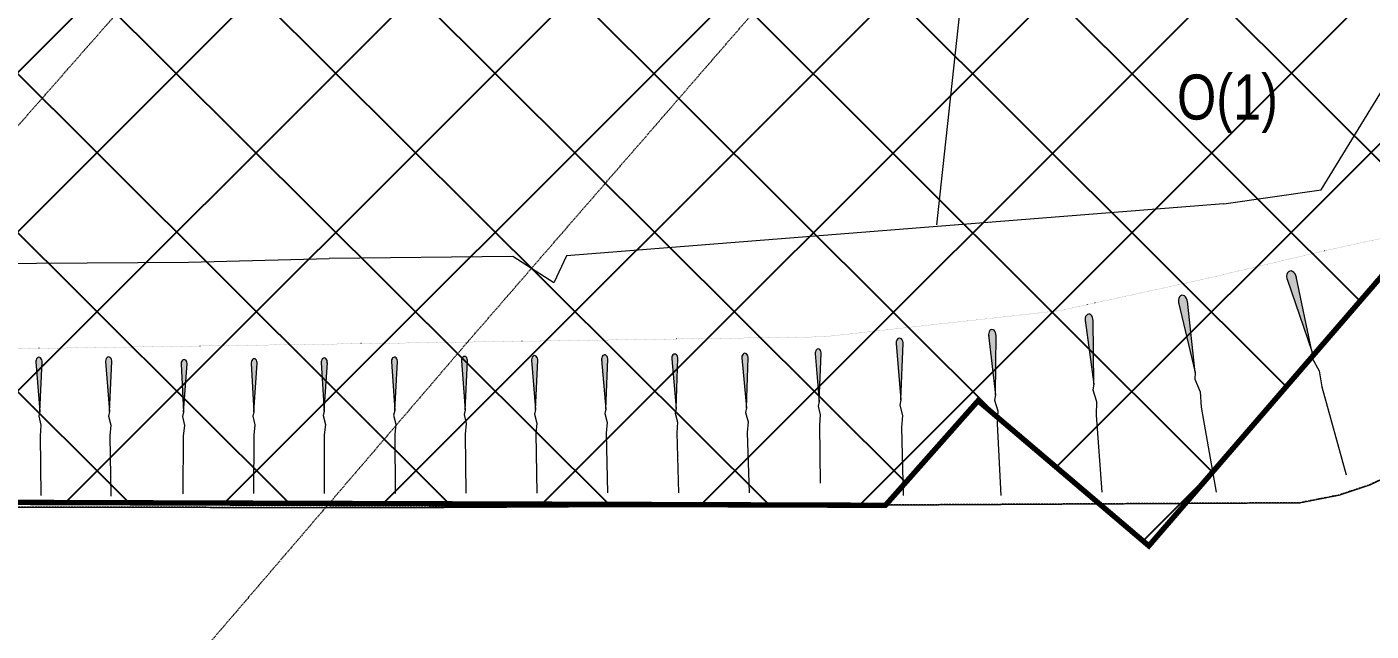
# Model space of a CAD drawing. Header units: millimetres. Extents: x 833924389 to 835767163, y 817400000 to 818811854.
# Drawn here: x 834249586 to 834324035, y 817733574 to 817767072 of the extents above; entities that cross this region are included whole.
import ezdxf

# ---------------------------------------------------------------- set-up
doc = ezdxf.new("R2010")
doc.units = ezdxf.units.MM
doc.header["$LTSCALE"] = 10
doc.header["$MEASUREMENT"] = 0
for name, pattern in [('11sw3b$0$B1_DASHED', [6.5, 1, 5, -0.5]), ('11sw3b$0$B1_HIDDEN', [5.5, 0, 5, -0.5]), ('DGN Style 2', [15.391880279006768, 9.23512816740406, -6.156752111602708]), ('HIDDEN', [0.375, 0.25, -0.125])]:
    doc.linetypes.add(name, pattern=pattern)
for name, color, linetype, lineweight in [('01_Base_Plan', 5, 'Continuous', 5), ('11_Text', 7, 'Continuous', 25), ('12_AEL_Outline', 253, 'HIDDEN', 5)]:
    doc.layers.add(name, color=color, linetype=linetype, lineweight=lineweight)
doc.layers.add('_MTR', color=190, linetype='Continuous')
doc.styles.add('CAD_2500_2.5mm', font='arial.ttf', dxfattribs={"width": 0.8, "height": 6.250000000000001})
doc.linetypes.add('11sw3b$0$B1_BDYF', pattern='A,2.5,-0.5,[130,ltypeshp.shx,S=0.5,R=0,X=0,Y=0],-0.5', length=3.5)

# ---------------------------------------------------------------- blocks, each defined once
blk = doc.blocks.new('11sw3b$0$SLOPE')
at = {"linetype": 'Continuous'}
h = blk.add_hatch(color=0, dxfattribs=at)
edge = h.paths.add_edge_path()
edge.add_line((3.584337795968168, 0.003656525048427267), (0.3060440283201173, 0.4149406396239095))
edge.add_ellipse((0.2999774720519781, 0.005024477490223944), major_axis=(0, 0.4099999999999966), ratio=0.7317073170731784, start_angle=358.8412941193827, end_angle=551.2243247288982)
edge.add_line((0.3001280920132971, -0.4043695283466912), (3.584337795968168, 0.003656525048427284))
at = {"color": 0, "linetype": 'Continuous'}
for p, q in [((3.584337795968167, 0.003656525048427284), (0.3003377958666533, 0.4156565250596032)), ((0.3003377958666533, -0.4043434750055894), (3.584337795968167, 0.003656525048427284)), ((3.584337795968167, 0.003656525048427284), (3.884337795898318, -0.1363434749655426)), ((3.884337795898318, -0.1363434749655426), (4.484337795875035, 0.1436565250623971)), ((4.484337795875035, 0.1436565250623971), (5.184337795944884, 0.003656525048427284)), ((5.184337795944884, 0.003656525048427284), (9.132337795919739, 0.003656525048427284))]:
    blk.add_line(p, q, dxfattribs=at)
blk.add_ellipse((0.2999774720519781, 0.005024477490223944), major_axis=(0, 0.4099999999999966), ratio=0.7317073170731784, start_param=6.120326396502739, end_param=9.620679383601672, dxfattribs=at)

msp = doc.modelspace()

# ---------------------------------------------------------------- hatches: boundary and pattern name
at = {"layer": '_MTR'}
h = msp.add_hatch(dxfattribs=at)
h.set_pattern_fill('ANSI37', color=256, scale=50000, style=0)
h.set_pattern_definition([(45, (0, 0), (-4419.417382415922, 4419.417382415922), []), (135, (0, 0), (-4419.417382415922, -4419.417382415922), [])])
h.paths.add_polyline_path([(834719025.0676242, 818175044.075776), (834829436.1637323, 818440899.0154631), (834544329.9875726, 818440899.0154631), (834540047.6918651, 818430486.7932322), (834494662.9516805, 818320135.7028404), (834491212.3501357, 818312096.8899884), (834489639.5860337, 818307373.809575), (834488467.7132754, 818300887.678466), (834488287.0573709, 818295402.6064734), (834489123.4445984, 818289469.5896976), (834490523.0838149, 818284300.8385714), (834492959.6897802, 818278585.4277595), (834497359.5052412, 818271989.8078504), (834500943.2578423, 818268402.4543666), (834504241.8491156, 818265890.0219382), (834506773.0374651, 818264239.4954746), (834509304.2258146, 818262588.969011), (834549547.6363403, 818245865.156262), (834521788.9357352, 818162669.0288637), (834512956.6186229, 818145898.9397866), (834505350.3781369, 818132402.978609), (834498851.625464, 818120358.1720601), (834490645.3412085, 818106191.5494635), (834483043.1765755, 818093566.7455992), (834465497.3880057, 818066156.0749869), (834456186.300847, 818052465.0283059), (834449435.9111947, 818042521.66696), (834429928.4301713, 818015782.6322176), (834415902.0111922, 817997330.5279367), (834409718.1436859, 817989384.889797), (834403534.2761798, 817981439.2516572), (834394016.1354766, 817969342.6524115), (834384497.9947733, 817957246.0531657), (834384196.2479563, 817957465.7651209), (834383970.486986, 817957155.7107403), (834383668.7401689, 817957375.4226955), (834373771.4691136, 817944987.7532318), (834364116.6359974, 817932940.1560837), (834338369.9503223, 817901865.9044347), (834312960.6002681, 817923872.0998209), (834209698.3762193, 817804043.8972573), (834227751.7111311, 817788294.3273865), (834200289.8007177, 817756392.265157), (834200199.724341, 817740873.0267123), (834297136.0119622, 817740548.3312696), (834302265.9142908, 817746345.470729), (834311723.710097, 817738300.4580544), (834346243.1186241, 817778329.7402205), (834364573.705298, 817762532.4600164), (834407168.9888211, 817811985.372018), (834383971.3268652, 817831671.3361453), (834391017.2140669, 817839762.6321478), (834398063.1012684, 817847853.9281503), (834393622.2417772, 817851485.7044563), (834400812.4917518, 817859771.4107764), (834410480.1317945, 817870197.1213068), (834420147.7718372, 817880622.8318372), (834432126.5932153, 817893299.2699163), (834444105.4145935, 817905975.7079954), (834443206.2002442, 817906758.256021), (834448849.565658, 817912919.9467099), (834457587.7981888, 817922310.4511203), (834467322.5562106, 817932771.8674097), (834475815.8031626, 817941811.4303546), (834484309.0501144, 817950850.9932995), (834500967.9967005, 817969577.1101549), (834519622.9840564, 817991615.6157014), (834532610.7469565, 818008021.8481278), (834547321.4079989, 818027597.5088168), (834557595.9281648, 818042498.3314748), (834567870.4483306, 818057399.1541326), (834574643.1744547, 818067927.9632175), (834585340.6881095, 818084953.331677), (834592493.7733289, 818096984.115135), (834598987.1398113, 818108698.8436586), (834606301.2519822, 818122736.6486193), (834611699.1689881, 818133599.211997), (834616705.1358873, 818145548.4517179), (834618535.0408169, 818149916.4335908), (834621711.1027862, 818157497.6914387), (834627057.6022652, 818172444.2824591), (834631612.1834006, 818185176.9988407), (834639686.340077, 818207748.9860169)])

# ---------------------------------------------------------------- linework, layer by layer
at = {"layer": '01_Base_Plan', "linetype": '11sw3b$0$B1_BDYF'}
for p, q in [((834301978.4, 817774572.699999), (834299955.88, 817756088.4200001)), ((834276499.29, 817754341.34), (834266329.05, 817754239.949999))]:
    msp.add_line(p, q, dxfattribs=at)
at = {"layer": '01_Base_Plan', "linetype": 'DGN Style 2', "flags": 128}
msp.add_lwpolyline([(834338621.6071115, 817759276.5931512), (834338621.6071115, 817759276.5931511), (834330916.3814129, 817747247.4627572), (834329803.7370659, 817745824.9218574), (834328532.943809, 817744541.6897852), (834327121.307911, 817743415.2422063), (834325588.053704, 817742460.9196242), (834323954.061776, 817741691.7184583), (834322241.58461, 817741118.1140563), (834320063.623979, 817740692.3175721), (834269700.273483, 817740420.0973991), (834219946.884713, 817740502.1709192), (834189156.786763, 817741111.2908683), (834167963.826612, 817742592.8290393), (834089219.1060641, 817741580.6914912), (834063784.691831, 817741977.9481603), (834061977.77445, 817741959.5471042), (834060170.7661991, 817741956.3531553), (834058363.7950599, 817741968.3665392), (834056556.9890109, 817741995.5864073), (834054750.476019, 817742038.0108303), (834052944.384032, 817742095.6368023), (834051138.840965, 817742168.4602443), (834049333.2635189, 817742204.1452242), (834047544.975235, 817742455.9553592), (834045799.7521821, 817742920.2611022), (834044122.749693, 817743590.3700342), (834042569.846633, 817744514.3768162), (834041023.0737231, 817745448.6091281), (834039482.4982939, 817746393.0263013), (834037700.9111352, 817747502.7458693), (834017750.0237639, 817760377.2101532), (834002136.866879, 817771797.9407653), (833988178.1667811, 817785373.1200771), (833964222.203295, 817813227.5436702), (833941493.791888, 817845470.4337832), (833942146.6588701, 817900018.2202653), (833942261.3500208, 817909600.7977642), (833942222.577692, 817939877.4880663), (833942513.013161, 817969772.9568511), (833941157.4880201, 817989367.4440131), (833943345.799725, 818000018.2202652)], dxfattribs=at)
at = {"layer": '01_Base_Plan', "linetype": '11sw3b$0$B1_DASHED', "flags": 128}
msp.add_lwpolyline([(834429229.28, 817872531.579999), (834429230.83, 817872527.5899991), (834429981.7099999, 817870601.530001), (834430541.94, 817868883.8100001), (834431341.7700001, 817865505.3599999), (834430617.89, 817863856.36), (834429458.84, 817862478.04), (834427958.48, 817861482.000001), (834426238.3, 817860948.92), (834424250.06, 817860948.9100001), (834407947.05, 817845723.29), (834402584.95, 817842838.98), (834387908.28, 817828448.170001), (834381118.9699999, 817822825.33), (834376739.17, 817816234.12), (834357952.26, 817790582.0099989), (834352078.52, 817785795.1500009), (834346928.6700001, 817775093.89), (834338951.53, 817759753.02), (834330929.46, 817747229.24), (834329816.8199999, 817745806.700001), (834328546.02, 817744523.469999), (834327134.39, 817743397.019999), (834325601.13, 817742442.7), (834323967.14, 817741673.5), (834322254.66, 817741099.889999), (834320076.6999999, 817740674.0999999), (834269713.35, 817740401.88), (834219959.96, 817740483.95), (834189169.87, 817741093.0699999), (834167976.91, 817742574.61), (834089232.19, 817741562.47), (834063797.77, 817741959.729999), (834061990.8499999, 817741941.330001), (834060183.85, 817741938.130001), (834058376.88, 817741950.1500001), (834056570.07, 817741977.37), (834054763.56, 817742019.789999), (834052957.4599999, 817742077.42), (834051151.92, 817742150.24), (834049346.34, 817742185.92), (834047558.06, 817742437.74), (834045812.8299999, 817742902.039999), (834044135.83, 817743572.149999), (834042582.9300001, 817744496.160001), (834041036.1500001, 817745430.39), (834039495.58, 817746374.810001), (834037713.99, 817747484.53), (834017763.1, 817760358.9900011), (834002149.95, 817771779.720001), (833988191.25, 817785354.9000009), (833964235.28, 817813209.319999), (833941506.87, 817845452.21), (833942159.74, 817900000), (833942274.43, 817909582.58), (833942235.66, 817939859.2700009), (833942526.09, 817969754.74), (833941170.5699999, 817989349.22), (833943358.88, 818000000)], dxfattribs=at)
at = {"layer": '01_Base_Plan', "linetype": '11sw3b$0$B1_HIDDEN', "flags": 128}
msp.add_lwpolyline([(834356475.6800001, 817806061.43), (834356474.99, 817806060.3399999), (834353344.65, 817801091.65), (834348162.95, 817792023.68), (834341984.7800001, 817781261.700001), (834337799.56, 817773837.929999), (834333913.2900001, 817766264.6800001), (834328532.3, 817756200.2399989), (834321656.59, 817754705.52), (834314880.53, 817753111.15), (834306767.08, 817751335.8399999), (834293676.48, 817749888.33), (834251067.33, 817749259.849999), (834225534.6999999, 817749259.849999), (834207534.6999999, 817749162.0200001), (834176425.99, 817748966.37), (834157349.89, 817748868.5500009), (834129068.5300001, 817748732.63), (834114286.14, 817749580.7900001), (834102048.26, 817750913.629999), (834095262.9, 817751701.22), (834087629.3800001, 817752428.22), (834080480.51, 817754488.059999), (834075512.66, 817755457.4), (834068484.96, 817749277.88), (834052248.58, 817749641.380001), (834046190.22, 817753155.2199999), (834034647.29, 817759359.139999), (834019852.65, 817769728.11), (834005821.1600001, 817781108.549999), (833992621.86, 817793444.490001), (833980319.67, 817806675.249999), (833968977.8699999, 817820737.849999), (833959701.6800001, 817834092.049999), (833950299.29, 817849980.4699999), (833950140.42, 817900000), (833949823.14, 817999892.4300001), (833949823.11, 818000000)], dxfattribs=at)
at = {"layer": '01_Base_Plan', "flags": 128}
msp.add_lwpolyline([(834402583.292278, 817842837.2190516), (834387906.292278, 817828446.2190515), (834381117.292278, 817822823.2190516), (834376737.292278, 817816232.2190516), (834357950.292278, 817790580.2190516), (834352077.292278, 817785793.2190516), (834346927.292278, 817775092.2190516), (834338950.292278, 817759751.2190516), (834330927.292278, 817747227.2190516), (834329815.292278, 817745805.2190516), (834328544.292278, 817744521.2190516), (834327132.292278, 817743395.2190515), (834325599.292278, 817742441.2190515), (834323965.292278, 817741672.2190515), (834322253.292278, 817741098.2190515), (834320075.292278, 817740672.2190515), (834269711.292278, 817740400.2190515), (834219958.292278, 817740482.2190516)], dxfattribs=at)
at = {"layer": '01_Base_Plan', "linetype": '11sw3b$0$B1_BDYF', "flags": 128}
for points in [[(834315870.4399999, 817757253.8699989), (834321266, 817758043), (834337372.4399999, 817784331.48)], [(834315870.4399999, 817757253.8699989), (834279475, 817754370.999999), (834278779.3100001, 817752891.0600001), (834276499.29, 817754341.34)], [(834160584.61, 817753867.210001), (834162625.02, 817753706.99), (834177405.02, 817753944.21), (834227636.53, 817753822.26), (834258542.18, 817754035.019999), (834266329.05, 817754239.949999)]]:
    msp.add_lwpolyline(points, dxfattribs=at)
at = {"layer": '12_AEL_Outline', "ltscale": 20}
for points in [[(834238782.1986291, 817749841.7834343), (834277869.0289091, 817794370.6354289), (834273308.3547505, 817798344.5036745), (834330101.6194078, 817864560.2498016), (834334758.4751042, 817860577.1953207), (834336284.366625, 817862355.039184), (834335522.2044954, 817862948.3256621), (834351119.195783, 817881238.1199489), (834357084.7314924, 817876150.8889487), (834398404.8976374, 817926734.5430751), (834403717.9435346, 817933428.4952695), (834422482.9884349, 817957041.6789904)], [(834273953.4742197, 817749553.914138), (834297948.7418867, 817777238.6108512), (834302605.5968547, 817773254.1775713), (834343378.3552874, 817820757.0620573), (834339228.6736559, 817824316.5571357), (834355249.8248129, 817842945.311703), (834354657.2104348, 817843454.4018093), (834356182.4125565, 817845232.2460372), (834356944.5294902, 817844553.4740511), (834372541.5207788, 817862843.2683372), (834366503.7803184, 817867886.9629028)], [(834273953.4742197, 817749553.914138), (834101582.9533994, 817548385.924155)]]:
    msp.add_lwpolyline(points, dxfattribs=at)
at = {"layer": '_MTR', "const_width": 300}
msp.add_lwpolyline([(834200199.724341, 817740873.0267123), (834297136.0119622, 817740548.3312696), (834302265.9142908, 817746345.470729), (834311723.710097, 817738300.4580544), (834346243.1186241, 817778329.7402205), (834364573.705298, 817762532.4600164), (834407168.9888211, 817811985.372018), (834383971.3268652, 817831671.3361453), (834391017.2140669, 817839762.6321478), (834398063.1012684, 817847853.9281503), (834393622.2417772, 817851485.7044563), (834400812.4917518, 817859771.4107764), (834410480.1317945, 817870197.1213068), (834420147.7718372, 817880622.8318372), (834432126.5932153, 817893299.2699163), (834444105.4145935, 817905975.7079954), (834443206.2002442, 817906758.256021), (834448849.565658, 817912919.9467099)], dxfattribs=at)

# ---------------------------------------------------------------- block references
at = {"layer": '01_Base_Plan', "linetype": 'Continuous', "zscale": 1000}
for p, xscale, yscale, rotation in [((834319525.78, 817753534.34), 1284.283837056505, 642.1419185282523, 285.4879999946656), ((834313548.51, 817752189.46), 1212.763907139728, 606.3819535698642, 279.8659968895122), ((834308386.0300001, 817751145.8100009), 1083.314352460212, 541.6571762301069, 274.2789720945883), ((834303037.57, 817750292.710001), 1008.719521097971, 504.3597605489854, 273.0859706809198), ((834293410.36, 817749217.31), 815.0766535260622, 407.5383267630311, 270.8810098204569), ((834297908.7800001, 817749810.629999), 954.9277266754274, 477.4638633377137, 271.4129644097706), ((834250247.41, 817748760.129999), 839.6379033435466, 419.8189516717733, 270.8779544594091), ((834254109.5500001, 817748775.7600011), 844.8007008322382, 422.4003504161192, 270.9460253980054), ((834258292.98, 817748631.0799999), 815.0386917798215, 407.5193458899107, 269.3879649550037), ((834262174.4, 817748674.529999), 818.9487516425755, 409.4743758212878, 269.7029691467022), ((834266055.8299999, 817748717.99), 822.8967732515761, 411.4483866257881, 270.015958070177), ((834269937.25, 817748761.45), 826.8827566067965, 413.4413783033983, 270.3250358275281), ((834273818.67, 817748804.91), 830.8687399620237, 415.4343699810119, 270.6319853358231), ((834277700.1, 817748848.3599999), 834.8926850635032, 417.4463425317516, 270.9359793154418), ((834281581.52, 817748891.82), 838.9166301649879, 419.458315082494, 271.2359647572966), ((834285462.94, 817748935.280001), 842.9785370127026, 421.4892685063513, 271.5340144279611), ((834289344.36, 817748978.739999), 847.0404438604172, 423.5202219302086, 271.8290256007794)]:
    msp.add_blockref('11sw3b$0$SLOPE', p, dxfattribs=dict(at, xscale=xscale, yscale=yscale, rotation=rotation))

# ---------------------------------------------------------------- texts
at = {"layer": '11_Text', "insert": (834313286.3554801, 817764431.7236786), "char_height": 2500, "attachment_point": 1, "line_spacing_factor": 1.204819277108434, "style": 'CAD_2500_2.5mm'}
msp.add_mtext('O(1)', dxfattribs=at)

doc.saveas('drawing.dxf')
